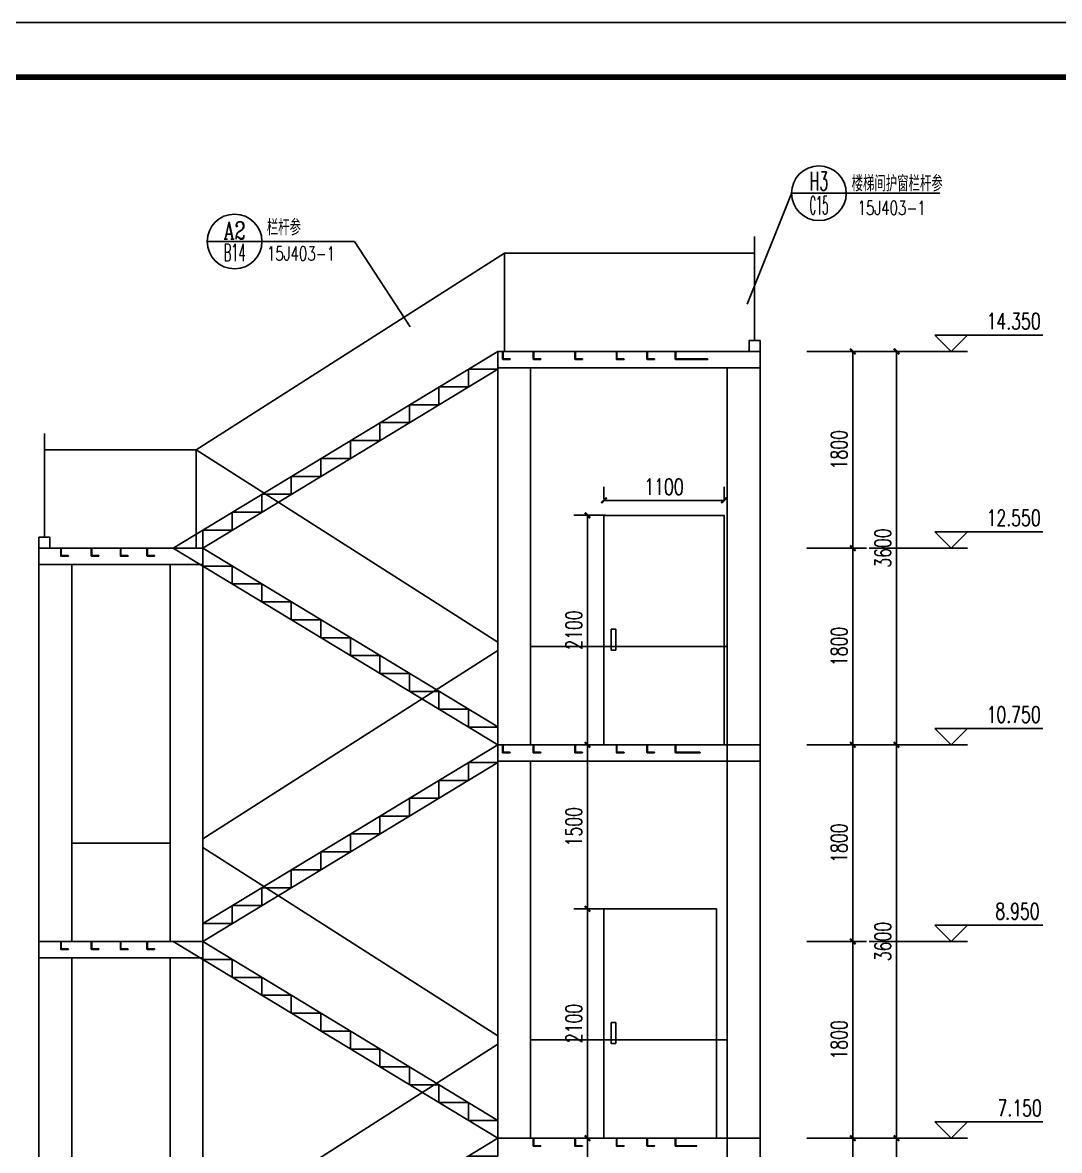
# Model space of a CAD drawing. Extents: x -522490 to 417652, y 450811 to 1108047.
# Drawn here: x 354698 to 364187, y 461490 to 471811 of the extents above; entities that cross this region are included whole.
import ezdxf
from ezdxf.enums import TextEntityAlignment as Align

# ---------------------------------------------------------------- set-up
doc = ezdxf.new("R2010")
doc.units = 0
doc.header["$LTSCALE"] = 1000
doc.header["$MEASUREMENT"] = 0
for name, color, linetype in [('DIM_ELEV', 3, 'Continuous'), ('DIM_IDEN', 3, 'Continuous'), ('PUB_DIM', 3, 'Continuous'), ('PUB_TEXT', 7, 'Continuous'), ('PUB_TITLE', 4, 'Continuous'), ('WALL', 9, 'Continuous'), ('标注', 4, 'Continuous')]:
    doc.layers.add(name, color=color, linetype=linetype)
doc.styles.add('_TCH_DIM', font='SIMPLEX', dxfattribs={"bigfont": 'GBCBIG'})
doc.styles.add('_TCH_DIM_T3', font='SIMPLEX', dxfattribs={"width": 0.705882, "bigfont": 'GBCBIG'})
doc.styles.add('_TCH_LABEL', font='COMPLEX', dxfattribs={"bigfont": 'GBCBIG'})
doc.styles.add('COMP', font='complex', dxfattribs={"bigfont": 'hztxt'})
doc.dimstyles.new('_TCH_ARCH&&50', dxfattribs={"dimtxt": 148.75, "dimasz": 50, "dimexe": 125, "dimexo": 150, "dimgap": 50, "dimtad": 1, "dimdec": 0, "dimzin": 0, "dimdsep": 46, "dimtxsty": '_TCH_DIM_T3', "dimblk": 'ARCHTICK', "dimcen": 0.09, "dimclrt": 7, "dimazin": 2, "dimtfac": 1, "dimtdec": 0, "dimtix": 1, "dimtmove": 2, "dimatfit": 3, "dimfxl": 0, "dimtolj": 1, "dimtzin": 0, "dimarcsym": 0})

# ---------------------------------------------------------------- blocks, each defined once
blk = doc.blocks.new('_ArchTick')
at = {"color": 0, "linetype": 'ByBlock', "const_width": 0.4}
blk.add_lwpolyline([(-0.5, -0.5), (0.5, 0.5)], dxfattribs=at)
blk = doc.blocks.new('*D926')
at = {"layer": 'Defpoints', "color": 0}
for p in [(433861, 424884), (434433, 424884), (433861, 421284)]:
    blk.add_point(p, dxfattribs=at)
at = {"layer": 'PUB_DIM', "color": 0, "lineweight": -2}
for p, q in [((434011, 424884), (434558, 424884)), ((434433, 421284), (434433, 424884)), ((434011, 421284), (434558, 421284))]:
    blk.add_line(p, q, dxfattribs=at)
at = {"layer": 'PUB_DIM', "color": 0, "lineweight": -2, "xscale": 50, "yscale": 50, "zscale": 50}
for p, rotation in [((434433, 424884), 90), ((434433, 421284), 270)]:
    blk.add_blockref('_ArchTick', p, dxfattribs=dict(at, rotation=rotation))
at = {"layer": 'PUB_DIM', "color": 7, "insert": (434308, 423084), "char_height": 148.8, "attachment_point": 5, "rotation": 90, "style": '_TCH_DIM_T3'}
blk.add_mtext('\\A1;3600', dxfattribs=at)
blk = doc.blocks.new('*D927')
at = {"layer": 'Defpoints', "color": 0}
for p in [(433861, 428484), (434433, 428484), (433861, 424884)]:
    blk.add_point(p, dxfattribs=at)
at = {"layer": 'PUB_DIM', "color": 0, "lineweight": -2}
for p, q in [((434011, 428484), (434558, 428484)), ((434433, 424884), (434433, 428484)), ((434011, 424884), (434558, 424884))]:
    blk.add_line(p, q, dxfattribs=at)
at = {"layer": 'PUB_DIM', "color": 0, "lineweight": -2, "xscale": 50, "yscale": 50, "zscale": 50}
for p, rotation in [((434433, 428484), 90), ((434433, 424884), 270)]:
    blk.add_blockref('_ArchTick', p, dxfattribs=dict(at, rotation=rotation))
at = {"layer": 'PUB_DIM', "color": 7, "insert": (434308, 426684), "char_height": 148.8, "attachment_point": 5, "rotation": 90, "style": '_TCH_DIM_T3'}
blk.add_mtext('\\A1;3600', dxfattribs=at)
blk = doc.blocks.new('*D928')
at = {"layer": 'Defpoints', "color": 0}
for p in [(433861, 432084), (434433, 432084), (433861, 428484)]:
    blk.add_point(p, dxfattribs=at)
at = {"layer": 'PUB_DIM', "color": 0, "lineweight": -2}
for p, q in [((434011, 432084), (434558, 432084)), ((434433, 428484), (434433, 432084)), ((434011, 428484), (434558, 428484))]:
    blk.add_line(p, q, dxfattribs=at)
at = {"layer": 'PUB_DIM', "color": 0, "lineweight": -2, "xscale": 50, "yscale": 50, "zscale": 50}
for p, rotation in [((434433, 432084), 90), ((434433, 428484), 270)]:
    blk.add_blockref('_ArchTick', p, dxfattribs=dict(at, rotation=rotation))
at = {"layer": 'PUB_DIM', "color": 7, "insert": (434308, 430284), "char_height": 148.8, "attachment_point": 5, "rotation": 90, "style": '_TCH_DIM_T3'}
blk.add_mtext('\\A1;3600', dxfattribs=at)
blk = doc.blocks.new('*D933')
at = {"layer": 'Defpoints', "color": 0}
for p in [(433461, 424884), (434033, 424884), (433461, 423084)]:
    blk.add_point(p, dxfattribs=at)
at = {"layer": 'PUB_DIM', "color": 0, "lineweight": -2}
for p, q in [((433611, 424884), (434158, 424884)), ((434033, 423084), (434033, 424884)), ((433611, 423084), (434158, 423084))]:
    blk.add_line(p, q, dxfattribs=at)
at = {"layer": 'PUB_DIM', "color": 0, "lineweight": -2, "xscale": 50, "yscale": 50, "zscale": 50}
for p, rotation in [((434033, 424884), 90), ((434033, 423084), 270)]:
    blk.add_blockref('_ArchTick', p, dxfattribs=dict(at, rotation=rotation))
at = {"layer": 'PUB_DIM', "color": 7, "insert": (433908, 423984), "char_height": 148.8, "attachment_point": 5, "rotation": 90, "style": '_TCH_DIM_T3'}
blk.add_mtext('\\A1;1800', dxfattribs=at)
blk = doc.blocks.new('*D934')
at = {"layer": 'Defpoints', "color": 0}
for p in [(433461, 426684), (434033, 426684), (433461, 424884)]:
    blk.add_point(p, dxfattribs=at)
at = {"layer": 'PUB_DIM', "color": 0, "lineweight": -2}
for p, q in [((433611, 426684), (434158, 426684)), ((434033, 424884), (434033, 426684)), ((433611, 424884), (434158, 424884))]:
    blk.add_line(p, q, dxfattribs=at)
at = {"layer": 'PUB_DIM', "color": 0, "lineweight": -2, "xscale": 50, "yscale": 50, "zscale": 50}
for p, rotation in [((434033, 426684), 90), ((434033, 424884), 270)]:
    blk.add_blockref('_ArchTick', p, dxfattribs=dict(at, rotation=rotation))
at = {"layer": 'PUB_DIM', "color": 7, "insert": (433908, 425784), "char_height": 148.8, "attachment_point": 5, "rotation": 90, "style": '_TCH_DIM_T3'}
blk.add_mtext('\\A1;1800', dxfattribs=at)
blk = doc.blocks.new('*D935')
at = {"layer": 'Defpoints', "color": 0}
for p in [(433461, 428484), (434033, 428484), (433461, 426684)]:
    blk.add_point(p, dxfattribs=at)
at = {"layer": 'PUB_DIM', "color": 0, "lineweight": -2}
for p, q in [((433611, 428484), (434158, 428484)), ((434033, 426684), (434033, 428484)), ((433611, 426684), (434158, 426684))]:
    blk.add_line(p, q, dxfattribs=at)
at = {"layer": 'PUB_DIM', "color": 0, "lineweight": -2, "xscale": 50, "yscale": 50, "zscale": 50}
for p, rotation in [((434033, 428484), 90), ((434033, 426684), 270)]:
    blk.add_blockref('_ArchTick', p, dxfattribs=dict(at, rotation=rotation))
at = {"layer": 'PUB_DIM', "color": 7, "insert": (433908, 427584), "char_height": 148.8, "attachment_point": 5, "rotation": 90, "style": '_TCH_DIM_T3'}
blk.add_mtext('\\A1;1800', dxfattribs=at)
blk = doc.blocks.new('*D936')
at = {"layer": 'Defpoints', "color": 0}
for p in [(433461, 430284), (434033, 430284), (433461, 428484)]:
    blk.add_point(p, dxfattribs=at)
at = {"layer": 'PUB_DIM', "color": 0, "lineweight": -2}
for p, q in [((433611, 430284), (434158, 430284)), ((434033, 428484), (434033, 430284)), ((433611, 428484), (434158, 428484))]:
    blk.add_line(p, q, dxfattribs=at)
at = {"layer": 'PUB_DIM', "color": 0, "lineweight": -2, "xscale": 50, "yscale": 50, "zscale": 50}
for p, rotation in [((434033, 430284), 90), ((434033, 428484), 270)]:
    blk.add_blockref('_ArchTick', p, dxfattribs=dict(at, rotation=rotation))
at = {"layer": 'PUB_DIM', "color": 7, "insert": (433908, 429384), "char_height": 148.8, "attachment_point": 5, "rotation": 90, "style": '_TCH_DIM_T3'}
blk.add_mtext('\\A1;1800', dxfattribs=at)
blk = doc.blocks.new('*D937')
at = {"layer": 'Defpoints', "color": 0}
for p in [(433461, 432084), (434033, 432084), (433461, 430284)]:
    blk.add_point(p, dxfattribs=at)
at = {"layer": 'PUB_DIM', "color": 0, "lineweight": -2}
for p, q in [((433611, 432084), (434158, 432084)), ((434033, 430284), (434033, 432084)), ((433611, 430284), (434158, 430284))]:
    blk.add_line(p, q, dxfattribs=at)
at = {"layer": 'PUB_DIM', "color": 0, "lineweight": -2, "xscale": 50, "yscale": 50, "zscale": 50}
for p, rotation in [((434033, 432084), 90), ((434033, 430284), 270)]:
    blk.add_blockref('_ArchTick', p, dxfattribs=dict(at, rotation=rotation))
at = {"layer": 'PUB_DIM', "color": 7, "insert": (433908, 431184), "char_height": 148.8, "attachment_point": 5, "rotation": 90, "style": '_TCH_DIM_T3'}
blk.add_mtext('\\A1;1800', dxfattribs=at)
blk = doc.blocks.new('*D942')
at = {"layer": 'Defpoints', "color": 0}
for p in [(431605, 430584), (431919, 430584), (431919, 428484)]:
    blk.add_point(p, dxfattribs=at)
at = {"layer": 'PUB_DIM', "color": 0, "lineweight": -2}
for p, q in [((431769, 430584), (431480, 430584)), ((431605, 428484), (431605, 430584)), ((431769, 428484), (431480, 428484))]:
    blk.add_line(p, q, dxfattribs=at)
at = {"layer": 'PUB_DIM', "color": 0, "lineweight": -2, "xscale": 50, "yscale": 50, "zscale": 50}
for p, rotation in [((431605, 430584), 90), ((431605, 428484), 270)]:
    blk.add_blockref('_ArchTick', p, dxfattribs=dict(at, rotation=rotation))
at = {"layer": 'PUB_DIM', "color": 7, "insert": (431480, 429534), "char_height": 148.8, "attachment_point": 5, "rotation": 90, "style": '_TCH_DIM_T3'}
blk.add_mtext('\\A1;2100', dxfattribs=at)
blk = doc.blocks.new('*D943')
at = {"layer": 'Defpoints', "color": 0}
for p in [(431605, 428484), (431919, 428484), (431919, 426984)]:
    blk.add_point(p, dxfattribs=at)
at = {"layer": 'PUB_DIM', "color": 0, "lineweight": -2}
for p, q in [((431769, 428484), (431480, 428484)), ((431605, 426984), (431605, 428484)), ((431769, 426984), (431480, 426984))]:
    blk.add_line(p, q, dxfattribs=at)
at = {"layer": 'PUB_DIM', "color": 0, "lineweight": -2, "xscale": 50, "yscale": 50, "zscale": 50}
for p, rotation in [((431605, 428484), 90), ((431605, 426984), 270)]:
    blk.add_blockref('_ArchTick', p, dxfattribs=dict(at, rotation=rotation))
at = {"layer": 'PUB_DIM', "color": 7, "insert": (431480, 427734), "char_height": 148.8, "attachment_point": 5, "rotation": 90, "style": '_TCH_DIM_T3'}
blk.add_mtext('\\A1;1500', dxfattribs=at)
blk = doc.blocks.new('*D944')
at = {"layer": 'Defpoints', "color": 0}
for p in [(431605, 426984), (431919, 426984), (431919, 424884)]:
    blk.add_point(p, dxfattribs=at)
at = {"layer": 'PUB_DIM', "color": 0, "lineweight": -2}
for p, q in [((431769, 426984), (431480, 426984)), ((431605, 424884), (431605, 426984)), ((431769, 424884), (431480, 424884))]:
    blk.add_line(p, q, dxfattribs=at)
at = {"layer": 'PUB_DIM', "color": 0, "lineweight": -2, "xscale": 50, "yscale": 50, "zscale": 50}
for p, rotation in [((431605, 426984), 90), ((431605, 424884), 270)]:
    blk.add_blockref('_ArchTick', p, dxfattribs=dict(at, rotation=rotation))
at = {"layer": 'PUB_DIM', "color": 7, "insert": (431480, 425934), "char_height": 148.8, "attachment_point": 5, "rotation": 90, "style": '_TCH_DIM_T3'}
blk.add_mtext('\\A1;2100', dxfattribs=at)
blk = doc.blocks.new('*D945')
at = {"layer": 'Defpoints', "color": 0}
for p in [(431605, 424884), (431919, 424884), (431919, 423384)]:
    blk.add_point(p, dxfattribs=at)
at = {"layer": 'PUB_DIM', "color": 0, "lineweight": -2}
for p, q in [((431769, 424884), (431480, 424884)), ((431605, 423384), (431605, 424884)), ((431769, 423384), (431480, 423384))]:
    blk.add_line(p, q, dxfattribs=at)
at = {"layer": 'PUB_DIM', "color": 0, "lineweight": -2, "xscale": 50, "yscale": 50, "zscale": 50}
for p, rotation in [((431605, 424884), 90), ((431605, 423384), 270)]:
    blk.add_blockref('_ArchTick', p, dxfattribs=dict(at, rotation=rotation))
at = {"layer": 'PUB_DIM', "color": 7, "insert": (431480, 424134), "char_height": 148.8, "attachment_point": 5, "rotation": 90, "style": '_TCH_DIM_T3'}
blk.add_mtext('\\A1;1500', dxfattribs=at)
blk = doc.blocks.new('*D949')
at = {"layer": 'Defpoints', "color": 0}
for p in [(432855, 430721), (431755, 430584), (432855, 430584)]:
    blk.add_point(p, dxfattribs=at)
at = {"layer": 'PUB_DIM', "color": 0, "lineweight": -2}
for p, q in [((431755, 430734), (431755, 430846)), ((432855, 430734), (432855, 430846)), ((431755, 430721), (432855, 430721))]:
    blk.add_line(p, q, dxfattribs=at)
at = {"layer": 'PUB_DIM', "color": 0, "lineweight": -2, "xscale": 50, "yscale": 50, "zscale": 50, "rotation": 180}
blk.add_blockref('_ArchTick', (431755, 430721), dxfattribs=at)
at = {"layer": 'PUB_DIM', "color": 0, "lineweight": -2, "xscale": 50, "yscale": 50, "zscale": 50}
blk.add_blockref('_ArchTick', (432855, 430721), dxfattribs=at)
at = {"layer": 'PUB_DIM', "color": 7, "insert": (432305, 430845), "char_height": 148.8, "attachment_point": 5, "style": '_TCH_DIM_T3'}
blk.add_mtext('\\A1;1100', dxfattribs=at)
blk = doc.blocks.new('_INDEX')
blk.add_line((-0.5, 0), (0.5, 0))
blk.add_circle((0, 0), 0.5)
at = {"style": 'COMP'}
for tag, width, p, p2 in [('1', 2.333333, (-0.17, 0.05), (0.17, 0.05)), ('-', 1.166667, (-0.17, -0.39), (0.17, -0.39))]:
    blk.add_attdef(tag, text='', height=0.34, dxfattribs=dict(at, width=width)).set_placement(p, p2, align=Align.FIT)
blk = doc.blocks.new('TUUI90')
for p, q in [((428024.6, 431183.9), (430844.6, 432983.9)), ((430844.6, 432083.9), (430844.6, 432983.9)), ((430844.6, 432983.9), (433134.6, 432983.9)), ((430784.6, 432084.4), (427814.6, 430284.2)), ((430784.6, 431920.9), (428084.4, 430284.2)), ((428024.6, 431183.9), (426634.6, 431183.9)), ((428024.6, 430283.9), (428024.6, 431183.9)), ((428024.6, 430283.9), (428024.6, 431183.9)), ((428024.6, 430283.9), (428024.6, 431183.9)), ((428024.6, 430283.9), (428024.6, 431183.9)), ((430784.6, 429422.2), (428024.6, 431183.9)), ((430784.6, 428484), (427814.6, 430284.2)), ((430784.6, 428647.5), (428084.4, 430284.2)), ((431084.6, 429383.9), (432884.6, 429383.9)), ((428084.6, 427622.2), (430784.6, 429345.6)), ((430784.6, 428484.4), (428084.6, 426847.9)), ((430784.6, 428320.9), (428084.4, 426684.2)), ((427784.6, 427583.9), (426884.6, 427583.9)), ((430784.6, 425822.2), (428084.6, 427545.6)), ((432784.6, 426983.9), (432784.6, 424883.9)), ((430784.6, 424884), (427814.6, 426684.2)), ((430784.6, 425047.5), (428084.4, 426684.2)), ((428084.6, 424022.2), (430784.6, 425745.6)), ((431084.6, 425783.9), (432884.6, 425783.9)), ((430784.6, 424884.4), (428084.6, 423247.9))]:
    blk.add_line(p, q)
at = {"color": 5}
for p, q in [((432884.6, 417533.9), (432884.6, 431933.9)), ((430784.6, 428483.9), (430784.6, 431920.9)), ((426584.6, 417533.9), (426584.6, 430133.9)), ((426884.6, 426683.9), (426884.6, 430133.9)), ((427784.6, 426683.9), (427784.6, 430131.9)), ((428084.6, 426683.9), (428084.6, 430131.9)), ((430784.6, 424883.9), (430784.6, 428333.9)), ((426884.6, 423083.9), (426884.6, 426533.9)), ((427784.6, 423083.9), (427784.6, 426533.9)), ((428084.6, 423083.9), (428084.6, 426533.9))]:
    blk.add_line(p, q, dxfattribs=at)
for points in [[(433134.6, 432183.9), (433134.6, 433133.9)], [(430784.6, 432084.4), (430784.6, 431921.4), (430514.6, 431921.4), (430514.6, 431758.4), (430244.6, 431758.4), (430244.6, 431595.4), (429974.6, 431595.4), (429974.6, 431432.4), (429704.6, 431432.4), (429704.6, 431268.4), (429434.6, 431268.4), (429434.6, 431104.4), (429164.6, 431104.4), (429164.6, 430940.4), (428894.6, 430940.4), (428894.6, 430776.2), (428624.6, 430776.4), (428624.6, 430612.4), (428354.6, 430612.4), (428354.6, 430448.4), (428084.6, 430448.4), (428084.6, 430284.2), (427814.6, 430284.2)], [(426634.6, 430383.9), (426634.6, 431333.9)], [(432854.6, 428483.9), (432854.6, 430583.9), (431754.6, 430583.9), (431754.6, 428483.9)], [(432854.6, 430583.9), (431754.6, 430583.9), (431754.6, 428483.9)], [(430784.6, 428484), (430784.6, 428647), (430514.6, 428647), (430514.6, 428810), (430244.6, 428810), (430244.6, 428973), (429974.6, 428973), (429974.6, 429136), (429704.6, 429136), (429704.6, 429300), (429434.6, 429300), (429434.6, 429464), (429164.6, 429464), (429164.6, 429628), (428894.6, 429628), (428894.6, 429792.2), (428624.6, 429792), (428624.6, 429956), (428354.6, 429956), (428354.6, 430120), (428084.6, 430120), (428084.6, 430284.2), (427814.6, 430284.2)], [(428084.6, 430133.9), (428084.6, 430283.9), (427824.6, 430283.9)], [(430784.6, 428484.4), (430784.6, 428321.4), (430514.6, 428321.4), (430514.6, 428158.4), (430244.6, 428158.4), (430244.6, 427995.4), (429974.6, 427995.4), (429974.6, 427832.4), (429704.6, 427832.4), (429704.6, 427668.4), (429434.6, 427668.4), (429434.6, 427504.4), (429164.6, 427504.4), (429164.6, 427340.4), (428894.6, 427340.4), (428894.6, 427176.2), (428624.6, 427176.4), (428624.6, 427012.4), (428354.6, 427012.4), (428354.6, 426848.4), (428084.6, 426848.4), (428084.6, 426684.2), (427814.6, 426684.2)], [(432784.6, 426983.9), (431754.6, 426983.9), (431754.6, 424883.9)], [(430784.6, 424884), (430784.6, 425047), (430514.6, 425047), (430514.6, 425210), (430244.6, 425210), (430244.6, 425373), (429974.6, 425373), (429974.6, 425536), (429704.6, 425536), (429704.6, 425700), (429434.6, 425700), (429434.6, 425864), (429164.6, 425864), (429164.6, 426028), (428894.6, 426028), (428894.6, 426192.2), (428624.6, 426192), (428624.6, 426356), (428354.6, 426356), (428354.6, 426520), (428084.6, 426520), (428084.6, 426684.2), (427814.6, 426684.2)], [(430784.6, 424884.4), (430784.6, 424721.4), (430514.6, 424721.4), (430514.6, 424558.4), (430244.6, 424558.4), (430244.6, 424395.4), (429974.6, 424395.4), (429974.6, 424232.4), (429704.6, 424232.4), (429704.6, 424068.4), (429434.6, 424068.4), (429434.6, 423904.4), (429164.6, 423904.4), (429164.6, 423740.4), (428894.6, 423740.4), (428894.6, 423576.2), (428624.6, 423576.4), (428624.6, 423412.4), (428354.6, 423412.4), (428354.6, 423248.4), (428084.6, 423248.4), (428084.6, 423084.2), (427814.6, 423084.2)]]:
    blk.add_lwpolyline(points)
for points in [[(433184.6, 417533.9), (433184.6, 432083.9), (433184.6, 432183.9)], [(431084.6, 428483.9), (431084.6, 431933.9)], [(431084.6, 424883.9), (431084.6, 428333.9)]]:
    blk.add_lwpolyline(points, dxfattribs=at)
for points in [[(431820.8, 429541.8), (431863.2, 429541.8), (431863.2, 429351.4), (431820.8, 429351.4)], [(431820.8, 429541.8), (431863.2, 429541.8), (431863.2, 429351.4), (431820.8, 429351.4)], [(431820.8, 425941.8), (431863.2, 425941.8), (431863.2, 425751.4), (431820.8, 425751.4)]]:
    blk.add_lwpolyline(points, close=True)
at = {"layer": 'DIM_ELEV'}
for p, q in [((434932.9, 432083.9), (434782.9, 432233.9)), ((434782.9, 432233.9), (435772.4, 432233.9)), ((434932.9, 432083.9), (435082.9, 432233.9)), ((434182.9, 432083.9), (435082.9, 432083.9)), ((434932.9, 430284.2), (434782.9, 430434.2)), ((434782.9, 430434.2), (435772.4, 430434.2)), ((434932.9, 430284.2), (435082.9, 430434.2)), ((434182.9, 430284.2), (435082.9, 430284.2)), ((434932.9, 428483.9), (434782.9, 428633.9)), ((434782.9, 428633.9), (435772.4, 428633.9)), ((434932.9, 428483.9), (435082.9, 428633.9)), ((434182.9, 428483.9), (435082.9, 428483.9)), ((434932.9, 426684.2), (434782.9, 426834.2)), ((434782.9, 426834.2), (435772.4, 426834.2)), ((434932.9, 426684.2), (435082.9, 426834.2)), ((434182.9, 426684.2), (435082.9, 426684.2)), ((434932.9, 424883.9), (434782.9, 425033.9)), ((434782.9, 425033.9), (435772.4, 425033.9)), ((434932.9, 424883.9), (435082.9, 425033.9)), ((434182.9, 424883.9), (435082.9, 424883.9))]:
    blk.add_line(p, q, dxfattribs=at)
at = {"layer": 'WALL'}
for p, q in [((430784.6, 432083.9), (433184.6, 432083.9)), ((430784.6, 432083.9), (432884.6, 432083.9)), ((430784.6, 432083.9), (433184.6, 432083.9)), ((433184.6, 432083.9), (433184.6, 431933.9)), ((430784.6, 431933.9), (433184.6, 431933.9)), ((428084.6, 430286.5), (428084.6, 430436.5)), ((428084.6, 430283.9), (426584.6, 430283.9)), ((426584.6, 430283.9), (426584.6, 430133.9)), ((428084.6, 430281.9), (428084.6, 430131.9)), ((428084.6, 430133.9), (426584.6, 430133.9)), ((430784.6, 428483.9), (433184.6, 428483.9)), ((430784.6, 428483.9), (432884.6, 428483.9)), ((430784.6, 428483.9), (433184.6, 428483.9)), ((430784.6, 428483.9), (433184.6, 428483.9)), ((430784.6, 428483.9), (432984.6, 428483.9)), ((433184.6, 428483.9), (433184.6, 428333.9)), ((433184.6, 428483.9), (433184.6, 428333.9)), ((430784.6, 428333.9), (433184.6, 428333.9)), ((430784.6, 428333.9), (433184.6, 428333.9)), ((428084.6, 426686.5), (428084.6, 426836.5)), ((428084.6, 426683.9), (426584.6, 426683.9)), ((428084.6, 426681.9), (428084.6, 426531.9)), ((428084.6, 426533.9), (426584.6, 426533.9)), ((430784.6, 424883.9), (433184.6, 424883.9)), ((430784.6, 424883.9), (432984.6, 424883.9)), ((433184.6, 424883.9), (433184.6, 424733.9))]:
    blk.add_line(p, q, dxfattribs=at)
for points in [[(433184.6, 432083.9), (433184.6, 432183.9), (433084.6, 432183.9), (433084.6, 432083.9)], [(426684.6, 430283.9), (426684.6, 430383.9), (426584.6, 430383.9), (426584.6, 430283.9)]]:
    blk.add_lwpolyline(points, dxfattribs=at)
at = {"layer": '标注'}
for p, q in [((430830.3, 432080.7), (430827.8, 432080.7)), ((430827.8, 432080.7), (430827.8, 432013.2)), ((430832.8, 432078.2), (430832.8, 432018.2)), ((431107.8, 432080.7), (431107.8, 432013.2)), ((431110.3, 432080.7), (431107.8, 432080.7)), ((431112.8, 432078.2), (431112.8, 432018.2)), ((431491.6, 432080.7), (431489.1, 432080.7)), ((431489.1, 432080.7), (431489.1, 432013.2)), ((431494.1, 432078.2), (431494.1, 432018.2)), ((431871.6, 432080.7), (431869.1, 432080.7)), ((431869.1, 432080.7), (431869.1, 432013.2)), ((431874.1, 432078.2), (431874.1, 432018.2)), ((432149.1, 432080.7), (432149.1, 432013.2)), ((432151.6, 432080.7), (432149.1, 432080.7)), ((432154.1, 432078.2), (432154.1, 432018.2)), ((432410.7, 432080.7), (432408.2, 432080.7)), ((432408.2, 432080.7), (432408.2, 432013.2)), ((432413.2, 432078.2), (432413.2, 432018.2)), ((430830.3, 432010.7), (430897.8, 432010.7)), ((430835.3, 432015.7), (430895.3, 432015.7)), ((430897.8, 432013.2), (430897.8, 432010.7)), ((431110.3, 432010.7), (431177.8, 432010.7)), ((431115.3, 432015.7), (431175.3, 432015.7)), ((431177.8, 432013.2), (431177.8, 432010.7)), ((431491.6, 432010.7), (431559.1, 432010.7)), ((431496.6, 432015.7), (431556.6, 432015.7)), ((431559.1, 432013.2), (431559.1, 432010.7)), ((431871.6, 432010.7), (431939.1, 432010.7)), ((431876.6, 432015.7), (431936.6, 432015.7)), ((431939.1, 432013.2), (431939.1, 432010.7)), ((432151.6, 432010.7), (432219.1, 432010.7)), ((432156.6, 432015.7), (432216.6, 432015.7)), ((432219.1, 432013.2), (432219.1, 432010.7)), ((432410.7, 432010.7), (432705.2, 432010.7)), ((432415.7, 432015.7), (432702.7, 432015.7)), ((432705.2, 432013.2), (432705.2, 432010.7)), ((426784, 430281.4, 0), (426784, 430213.9, 0)), ((426786.5, 430281.4, 0), (426784, 430281.4, 0)), ((426789, 430278.9, 0), (426789, 430218.9, 0)), ((427064, 430281.4, 0), (427064, 430213.9, 0)), ((427066.5, 430281.4, 0), (427064, 430281.4, 0)), ((427069, 430278.9, 0), (427069, 430218.9, 0)), ((427332.6, 430281.4, 0), (427330.1, 430281.4, 0)), ((427330.1, 430281.4, 0), (427330.1, 430213.9, 0)), ((427335.1, 430278.9, 0), (427335.1, 430218.9, 0)), ((427575.6, 430281.4, 0), (427573.1, 430281.4, 0)), ((427573.1, 430281.4, 0), (427573.1, 430213.9, 0)), ((427578.1, 430278.9, 0), (427578.1, 430218.9, 0)), ((426786.5, 430211.4, 0), (426854, 430211.4, 0)), ((426791.5, 430216.4, 0), (426851.5, 430216.4, 0)), ((426854, 430213.9, 0), (426854, 430211.4, 0)), ((427066.5, 430211.4, 0), (427134, 430211.4, 0)), ((427071.5, 430216.4, 0), (427131.5, 430216.4, 0)), ((427134, 430213.9, 0), (427134, 430211.4, 0)), ((427332.6, 430211.4, 0), (427400.1, 430211.4, 0)), ((427337.6, 430216.4, 0), (427397.6, 430216.4, 0)), ((427400.1, 430213.9, 0), (427400.1, 430211.4, 0)), ((427575.6, 430211.4, 0), (427643.1, 430211.4, 0)), ((427580.6, 430216.4, 0), (427640.6, 430216.4, 0)), ((427643.1, 430213.9, 0), (427643.1, 430211.4, 0)), ((430830.3, 428480.7), (430827.8, 428480.7)), ((430827.8, 428480.7), (430827.8, 428413.2)), ((430830.3, 428480.7), (430827.8, 428480.7)), ((430827.8, 428480.7), (430827.8, 428413.2)), ((430832.8, 428478.2), (430832.8, 428418.2)), ((430832.8, 428478.2), (430832.8, 428418.2)), ((431107.8, 428480.7), (431107.8, 428413.2)), ((431110.3, 428480.7), (431107.8, 428480.7)), ((431107.8, 428480.7), (431107.8, 428413.2)), ((431110.3, 428480.7), (431107.8, 428480.7)), ((431112.8, 428478.2), (431112.8, 428418.2)), ((431112.8, 428478.2), (431112.8, 428418.2)), ((431491.6, 428480.7), (431489.1, 428480.7)), ((431489.1, 428480.7), (431489.1, 428413.2)), ((431491.6, 428480.7), (431489.1, 428480.7)), ((431489.1, 428480.7), (431489.1, 428413.2)), ((431494.1, 428478.2), (431494.1, 428418.2)), ((431494.1, 428478.2), (431494.1, 428418.2)), ((431871.6, 428480.7), (431869.1, 428480.7)), ((431869.1, 428480.7), (431869.1, 428413.2)), ((431871.6, 428480.7), (431869.1, 428480.7)), ((431869.1, 428480.7), (431869.1, 428413.2)), ((431874.1, 428478.2), (431874.1, 428418.2)), ((431874.1, 428478.2), (431874.1, 428418.2)), ((432149.1, 428480.7), (432149.1, 428413.2)), ((432151.6, 428480.7), (432149.1, 428480.7)), ((432149.1, 428480.7), (432149.1, 428413.2)), ((432151.6, 428480.7), (432149.1, 428480.7)), ((432154.1, 428478.2), (432154.1, 428418.2)), ((432154.1, 428478.2), (432154.1, 428418.2)), ((432410.7, 428480.7), (432408.2, 428480.7)), ((432408.2, 428480.7), (432408.2, 428413.2)), ((432410.7, 428480.7), (432408.2, 428480.7)), ((432408.2, 428480.7), (432408.2, 428413.2)), ((432413.2, 428478.2), (432413.2, 428418.2)), ((432413.2, 428478.2), (432413.2, 428418.2)), ((430830.3, 428410.7), (430897.8, 428410.7)), ((430830.3, 428410.7), (430897.8, 428410.7)), ((430835.3, 428415.7), (430895.3, 428415.7)), ((430835.3, 428415.7), (430895.3, 428415.7)), ((430897.8, 428413.2), (430897.8, 428410.7)), ((430897.8, 428413.2), (430897.8, 428410.7)), ((431110.3, 428410.7), (431177.8, 428410.7)), ((431110.3, 428410.7), (431177.8, 428410.7)), ((431115.3, 428415.7), (431175.3, 428415.7)), ((431115.3, 428415.7), (431175.3, 428415.7)), ((431177.8, 428413.2), (431177.8, 428410.7)), ((431177.8, 428413.2), (431177.8, 428410.7)), ((431491.6, 428410.7), (431559.1, 428410.7)), ((431491.6, 428410.7), (431559.1, 428410.7)), ((431496.6, 428415.7), (431556.6, 428415.7)), ((431496.6, 428415.7), (431556.6, 428415.7)), ((431559.1, 428413.2), (431559.1, 428410.7)), ((431559.1, 428413.2), (431559.1, 428410.7)), ((431871.6, 428410.7), (431939.1, 428410.7)), ((431871.6, 428410.7), (431939.1, 428410.7)), ((431876.6, 428415.7), (431936.6, 428415.7)), ((431876.6, 428415.7), (431936.6, 428415.7)), ((431939.1, 428413.2), (431939.1, 428410.7)), ((431939.1, 428413.2), (431939.1, 428410.7)), ((432151.6, 428410.7), (432219.1, 428410.7)), ((432151.6, 428410.7), (432219.1, 428410.7)), ((432156.6, 428415.7), (432216.6, 428415.7)), ((432156.6, 428415.7), (432216.6, 428415.7)), ((432219.1, 428413.2), (432219.1, 428410.7)), ((432219.1, 428413.2), (432219.1, 428410.7)), ((432410.7, 428410.7), (432536.2, 428410.7)), ((432410.7, 428410.7), (432636.2, 428410.7)), ((432415.7, 428415.7), (432533.7, 428415.7)), ((432415.7, 428415.7), (432633.7, 428415.7)), ((432536.2, 428413.2), (432536.2, 428410.7)), ((432636.2, 428413.2), (432636.2, 428410.7)), ((426784, 426681.4, 0), (426784, 426613.9, 0)), ((426786.5, 426681.4, 0), (426784, 426681.4, 0)), ((426789, 426678.9, 0), (426789, 426618.9, 0)), ((427064, 426681.4, 0), (427064, 426613.9, 0)), ((427066.5, 426681.4, 0), (427064, 426681.4, 0)), ((427069, 426678.9, 0), (427069, 426618.9, 0)), ((427332.6, 426681.4, 0), (427330.1, 426681.4, 0)), ((427330.1, 426681.4, 0), (427330.1, 426613.9, 0)), ((427335.1, 426678.9, 0), (427335.1, 426618.9, 0)), ((427575.6, 426681.4, 0), (427573.1, 426681.4, 0)), ((427573.1, 426681.4, 0), (427573.1, 426613.9, 0)), ((427578.1, 426678.9, 0), (427578.1, 426618.9, 0)), ((426786.5, 426611.4, 0), (426854, 426611.4, 0)), ((426791.5, 426616.4, 0), (426851.5, 426616.4, 0)), ((426854, 426613.9, 0), (426854, 426611.4, 0)), ((427066.5, 426611.4, 0), (427134, 426611.4, 0)), ((427071.5, 426616.4, 0), (427131.5, 426616.4, 0)), ((427134, 426613.9, 0), (427134, 426611.4, 0)), ((427332.6, 426611.4, 0), (427400.1, 426611.4, 0)), ((427337.6, 426616.4, 0), (427397.6, 426616.4, 0)), ((427400.1, 426613.9, 0), (427400.1, 426611.4, 0)), ((427575.6, 426611.4, 0), (427643.1, 426611.4, 0)), ((427580.6, 426616.4, 0), (427640.6, 426616.4, 0)), ((427643.1, 426613.9, 0), (427643.1, 426611.4, 0)), ((431107.8, 424880.7), (431107.8, 424813.2)), ((431110.3, 424880.7), (431107.8, 424880.7)), ((431110.3, 424810.7), (431177.8, 424810.7)), ((431112.8, 424878.2), (431112.8, 424818.2)), ((431115.3, 424815.7), (431175.3, 424815.7)), ((431177.8, 424813.2), (431177.8, 424810.7)), ((431491.6, 424880.7), (431489.1, 424880.7)), ((431489.1, 424880.7), (431489.1, 424813.2)), ((431491.6, 424810.7), (431559.1, 424810.7)), ((431494.1, 424878.2), (431494.1, 424818.2)), ((431496.6, 424815.7), (431556.6, 424815.7)), ((431559.1, 424813.2), (431559.1, 424810.7)), ((431871.6, 424880.7), (431869.1, 424880.7)), ((431869.1, 424880.7), (431869.1, 424813.2)), ((431871.6, 424810.7), (431939.1, 424810.7)), ((431874.1, 424878.2), (431874.1, 424818.2)), ((431876.6, 424815.7), (431936.6, 424815.7)), ((431939.1, 424813.2), (431939.1, 424810.7)), ((432149.1, 424880.7), (432149.1, 424813.2)), ((432151.6, 424880.7), (432149.1, 424880.7)), ((432151.6, 424810.7), (432219.1, 424810.7)), ((432154.1, 424878.2), (432154.1, 424818.2)), ((432156.6, 424815.7), (432216.6, 424815.7)), ((432219.1, 424813.2), (432219.1, 424810.7)), ((432410.7, 424880.7), (432408.2, 424880.7)), ((432408.2, 424880.7), (432408.2, 424813.2)), ((432410.7, 424810.7), (432604.5, 424810.7)), ((432413.2, 424878.2), (432413.2, 424818.2)), ((432415.7, 424815.7), (432602, 424815.7)), ((432604.5, 424813.2), (432604.5, 424810.7))]:
    blk.add_line(p, q, dxfattribs=at)
for centre, start, end in [((430830.3, 432078.2), 0, 90), ((431110.3, 432078.2), 0, 90), ((431491.6, 432078.2), 0, 90), ((431871.6, 432078.2), 0, 90), ((432151.6, 432078.2), 0, 90), ((432410.7, 432078.2), 0, 90), ((430830.3, 432013.2), 180, 270), ((430835.3, 432018.2), 180, 270), ((430895.3, 432013.2), 0, 90), ((431110.3, 432013.2), 180, 270), ((431115.3, 432018.2), 180, 270), ((431175.3, 432013.2), 0, 90), ((431491.6, 432013.2), 180, 270), ((431496.6, 432018.2), 180, 270), ((431556.6, 432013.2), 0, 90), ((431871.6, 432013.2), 180, 270), ((431876.6, 432018.2), 180, 270), ((431936.6, 432013.2), 0, 90), ((432151.6, 432013.2), 180, 270), ((432156.6, 432018.2), 180, 270), ((432216.6, 432013.2), 0, 90), ((432410.7, 432013.2), 180, 270), ((432415.7, 432018.2), 180, 270), ((432702.7, 432013.2), 0, 90), ((426786.5, 430278.9, 0), 0, 90), ((427066.5, 430278.9, 0), 0, 90), ((427332.6, 430278.9, 0), 0, 90), ((427575.6, 430278.9, 0), 0, 90), ((426786.5, 430213.9, 0), 180, 270), ((426791.5, 430218.9, 0), 180, 270), ((426851.5, 430213.9, 0), 0, 90), ((427066.5, 430213.9, 0), 180, 270), ((427071.5, 430218.9, 0), 180, 270), ((427131.5, 430213.9, 0), 0, 90), ((427332.6, 430213.9, 0), 180, 270), ((427337.6, 430218.9, 0), 180, 270), ((427397.6, 430213.9, 0), 0, 90), ((427575.6, 430213.9, 0), 180, 270), ((427580.6, 430218.9, 0), 180, 270), ((427640.6, 430213.9, 0), 0, 90), ((430830.3, 428478.2), 0, 90), ((430830.3, 428478.2), 0, 90), ((430835.3, 428418.2), 180, 270), ((430835.3, 428418.2), 180, 270), ((431110.3, 428478.2), 0, 90), ((431110.3, 428478.2), 0, 90), ((431115.3, 428418.2), 180, 270), ((431115.3, 428418.2), 180, 270), ((431491.6, 428478.2), 0, 90), ((431491.6, 428478.2), 0, 90), ((431496.6, 428418.2), 180, 270), ((431496.6, 428418.2), 180, 270), ((431871.6, 428478.2), 0, 90), ((431871.6, 428478.2), 0, 90), ((431876.6, 428418.2), 180, 270), ((431876.6, 428418.2), 180, 270), ((432151.6, 428478.2), 0, 90), ((432151.6, 428478.2), 0, 90), ((432156.6, 428418.2), 180, 270), ((432156.6, 428418.2), 180, 270), ((432410.7, 428478.2), 0, 90), ((432410.7, 428478.2), 0, 90), ((432415.7, 428418.2), 180, 270), ((432415.7, 428418.2), 180, 270), ((430830.3, 428413.2), 180, 270), ((430830.3, 428413.2), 180, 270), ((430895.3, 428413.2), 0, 90), ((430895.3, 428413.2), 0, 90), ((431110.3, 428413.2), 180, 270), ((431110.3, 428413.2), 180, 270), ((431175.3, 428413.2), 0, 90), ((431175.3, 428413.2), 0, 90), ((431491.6, 428413.2), 180, 270), ((431491.6, 428413.2), 180, 270), ((431556.6, 428413.2), 0, 90), ((431556.6, 428413.2), 0, 90), ((431871.6, 428413.2), 180, 270), ((431871.6, 428413.2), 180, 270), ((431936.6, 428413.2), 0, 90), ((431936.6, 428413.2), 0, 90), ((432151.6, 428413.2), 180, 270), ((432151.6, 428413.2), 180, 270), ((432216.6, 428413.2), 0, 90), ((432216.6, 428413.2), 0, 90), ((432410.7, 428413.2), 180, 270), ((432410.7, 428413.2), 180, 270), ((432533.7, 428413.2), 0, 90), ((432633.7, 428413.2), 0, 90), ((426786.5, 426678.9, 0), 0, 90), ((427066.5, 426678.9, 0), 0, 90), ((427332.6, 426678.9, 0), 0, 90), ((427575.6, 426678.9, 0), 0, 90), ((426786.5, 426613.9, 0), 180, 270), ((426791.5, 426618.9, 0), 180, 270), ((426851.5, 426613.9, 0), 0, 90), ((427066.5, 426613.9, 0), 180, 270), ((427071.5, 426618.9, 0), 180, 270), ((427131.5, 426613.9, 0), 0, 90), ((427332.6, 426613.9, 0), 180, 270), ((427337.6, 426618.9, 0), 180, 270), ((427397.6, 426613.9, 0), 0, 90), ((427575.6, 426613.9, 0), 180, 270), ((427580.6, 426618.9, 0), 180, 270), ((427640.6, 426613.9, 0), 0, 90), ((431110.3, 424813.2), 180, 270), ((431110.3, 424878.2), 0, 90), ((431115.3, 424818.2), 180, 270), ((431175.3, 424813.2), 0, 90), ((431491.6, 424813.2), 180, 270), ((431491.6, 424878.2), 0, 90), ((431496.6, 424818.2), 180, 270), ((431556.6, 424813.2), 0, 90), ((431871.6, 424813.2), 180, 270), ((431871.6, 424878.2), 0, 90), ((431876.6, 424818.2), 180, 270), ((431936.6, 424813.2), 0, 90), ((432151.6, 424813.2), 180, 270), ((432151.6, 424878.2), 0, 90), ((432156.6, 424818.2), 180, 270), ((432216.6, 424813.2), 0, 90), ((432410.7, 424813.2), 180, 270), ((432410.7, 424878.2), 0, 90), ((432415.7, 424818.2), 180, 270), ((432602, 424813.2), 0, 90)]:
    blk.add_arc(centre, 2.5, start, end, dxfattribs=at)
at = {"layer": 'PUB_TEXT', "style": '_TCH_DIM', "width": 0.705882}
for s, p in [('14.350', (435257.4, 432286.4)), ('12.550', (435257.4, 430486.7)), ('10.750', (435257.4, 428686.4)), ('8.950', (435337.4, 426886.7)), ('7.150', (435357.4, 425086.4))]:
    blk.add_text(s, height=148.75, dxfattribs=at).set_placement(p)
at = {"layer": 'PUB_DIM'}
for p1, p2, distance, picture, middle in [((433460.9, 430284.2), (433460.9, 432083.9), -572, '*D937', (433908.5, 431184.1)), ((433860.9, 428483.9), (433860.9, 432083.9), -572, '*D928', (434308.5, 430283.9)), ((431754.6, 430583.9), (432854.6, 430583.9), 136.6, '*D949', (432304.6, 430844.9)), ((431918.9, 428483.9), (431918.9, 430583.9), 314.2, '*D942', (431480.4, 429533.9)), ((433460.9, 428483.9), (433460.9, 430284.2), -572, '*D936', (433908.5, 429384.1)), ((431918.9, 426983.9), (431918.9, 428483.9), 314.2, '*D943', (431480.4, 427733.9)), ((433460.9, 426684.2), (433460.9, 428483.9), -572, '*D935', (433908.5, 427584.1)), ((433860.9, 424883.9), (433860.9, 428483.9), -572, '*D927', (434308.5, 426683.9)), ((431918.9, 424883.9), (431918.9, 426983.9), 314.2, '*D944', (431480.4, 425933.9)), ((433460.9, 424883.9), (433460.9, 426684.2), -572, '*D934', (433908.5, 425784.1)), ((431918.9, 423383.9), (431918.9, 424883.9), 314.2, '*D945', (431480.4, 424133.9)), ((433460.9, 423084.2), (433460.9, 424883.9), -572, '*D933', (433908.5, 423984.1)), ((433860.9, 421283.9), (433860.9, 424883.9), -572, '*D926', (434308.5, 423083.9))]:
    dim = blk.add_aligned_dim(p1=p1, p2=p2, distance=distance, dimstyle='_TCH_ARCH&&50', dxfattribs=at)
    dim.commit()
    dim.dimension.update_dxf_attribs({"geometry": picture, "text_midpoint": middle})

msp = doc.modelspace()

# ---------------------------------------------------------------- linework, layer by layer
at = {"layer": 'DIM_IDEN'}
for p, q in [((356888.6, 469807.6), (356388.6, 469807.6)), ((357735.1, 469807.6), (356888.6, 469807.6)), ((358246.1, 469026.4), (357735.1, 469807.6))]:
    msp.add_line(p, q, dxfattribs=at)
msp.add_circle((356638.6, 469807.6), 250, dxfattribs=at)
at = {"layer": 'PUB_DIM'}
for p, q in [((361328, 469232.8), (361736.3, 470247.1)), ((361736.3, 470248.9), (363092.9, 470248.9))]:
    msp.add_line(p, q, dxfattribs=at)
at = {"layer": 'PUB_TITLE'}
msp.add_lwpolyline([(344104.4, 450811), (381254.4, 450811), (381254.4, 471811), (344104.4, 471811)], close=True, dxfattribs=at)
at = {"layer": 'PUB_TITLE', "const_width": 50}
msp.add_lwpolyline([(345354.4, 451311), (380754.4, 451311), (380754.4, 471311), (345354.4, 471311)], close=True, dxfattribs=at)

# ---------------------------------------------------------------- block references
msp.add_blockref('TUUI90', (-71736.8, 36717.9))
at = {"layer": 'PUB_DIM'}
ref = msp.add_blockref('_INDEX', (361986.3, 470248.9), dxfattribs=dict(at, xscale=500, yscale=500, zscale=500))
ref.add_attrib('1', 'H3', dxfattribs={"layer": '0', "height": 170, "style": 'COMP', "width": 0.552632}).set_placement((361901.3, 470273.9), (362071.3, 470273.9), align=Align.FIT)
ref.add_attrib('-', 'C15', dxfattribs={"layer": '0', "height": 170, "style": 'COMP', "width": 0.42}).set_placement((361901.3, 470053.9), (362071.3, 470053.9), align=Align.FIT)

# ---------------------------------------------------------------- texts
at = {"layer": 'PUB_TEXT', "style": '_TCH_LABEL'}
for s, p in [('楼梯间护窗栏杆参', (362285.7, 470265.2, 0)), ('栏杆参', (356933.6, 469863.8))]:
    msp.add_text(s, height=144.68, dxfattribs=at).set_placement(p)
at = {"layer": 'PUB_TEXT', "style": '_TCH_LABEL', "width": 0.705882}
for p in [(362339.2, 470051), (356933.6, 469635.1)]:
    msp.add_text('15J403-1', height=127.5, dxfattribs=at).set_placement(p)
at = {"layer": 'PUB_TEXT', "style": '_TCH_LABEL'}
for s, width, p, p2 in [('A2', 0.75, (356538, 469827.7), (356739.2, 469827.7)), ('B14', 0.495283, (356538, 469626.5), (356739.2, 469626.5))]:
    msp.add_text(s, height=161, dxfattribs=dict(at, width=width)).set_placement(p, p2, align=Align.FIT)

doc.saveas('drawing.dxf')
